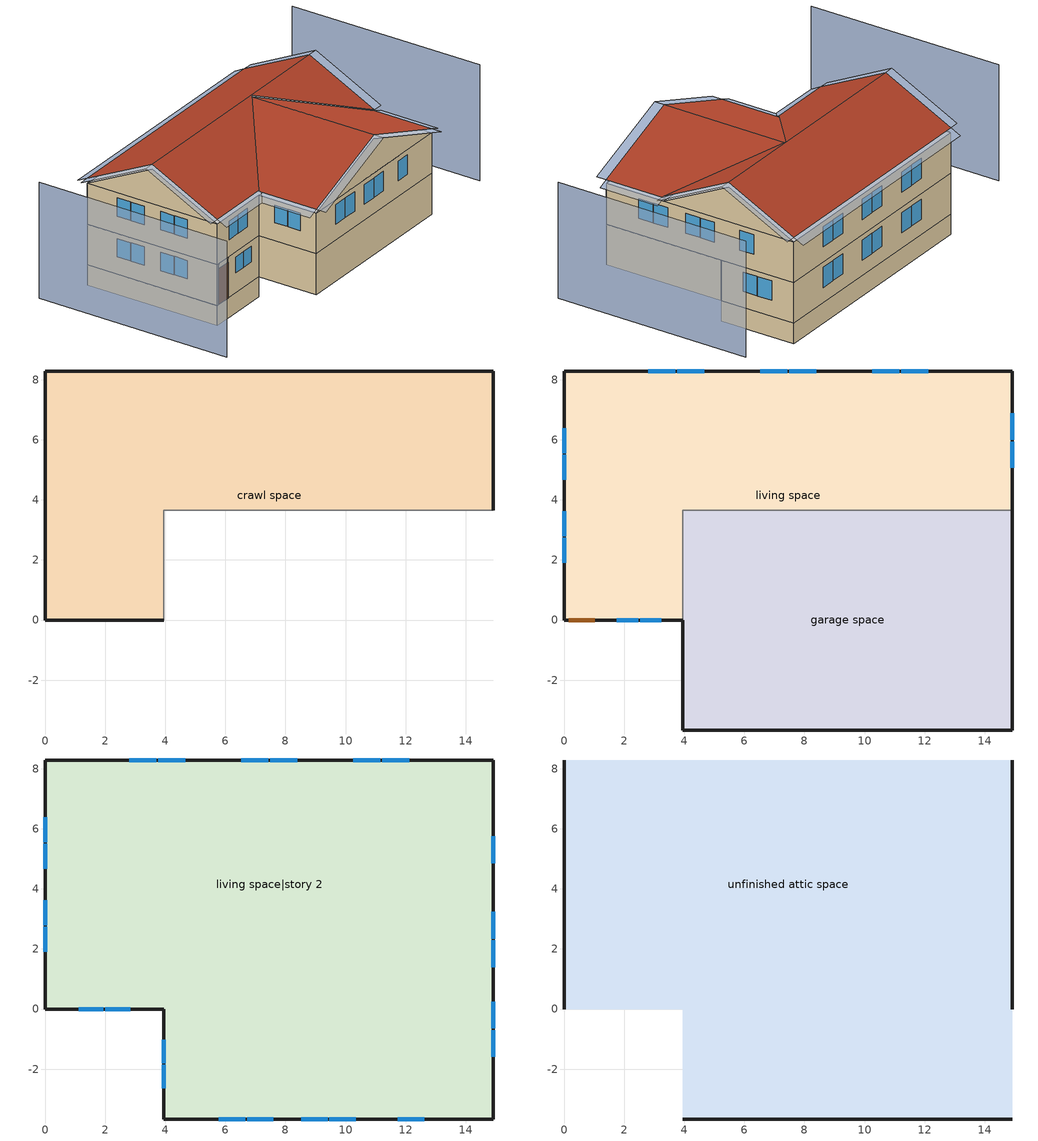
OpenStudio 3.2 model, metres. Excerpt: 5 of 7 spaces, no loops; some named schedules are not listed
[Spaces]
crawl space
 floor foundation (FloorFndGrndCS): 0,0 0,8.29 14.92,8.29 14.92,3.66 3.95,3.66 3.95,0 z-1.22
 wall foundation (WallFndGrndCS): 14.92,3.66 14.92,8.29 0,8.29 0,0 3.95,0 z-1.22:0
 wall adiabatic (WallFndGrndCS): 3.95,0 3.95,3.66 14.92,3.66 z-1.22:0
garage space
 floor foundation (FloorFndGrndUnfinSlab): 3.95,-3.66 3.95,3.66 14.92,3.66 14.92,-3.66 z0
 wall outside (WallExtUninsUnfin): 3.95,0 3.95,-3.66 14.92,-3.66 14.92,3.66 z0:2.44
 wall to living space (WallIntFinInsUnfin Reversed): 14.92,3.66 3.95,3.66 3.95,0 z0:2.44
living space
 floor to crawl space (FloorCSInsFin Reversed): 0,0 0,8.29 14.92,8.29 14.92,3.66 3.95,3.66 3.95,0 z0
 wall outside (WallExtInsFin): 14.92,3.66 14.92,8.29 0,8.29 0,0 0.13,0 1.05,0 3.95,0 z0:2.44
 window (WindowConstruction): 1.76,0 2.47,0 / 2.53,0 3.24,0 z1.19:2.13; 12.13,8.29 11.22,8.29 / 11.16,8.29 10.26,8.29 / 8.4,8.29 7.49,8.29 / 7.43,8.29 6.53,8.29 / 4.67,8.29 3.76,8.29 / 3.7,8.29 2.8,8.29 z0.93:2.13; 0,6.38 0,5.56 / 0,5.5 0,4.67 / 0,3.62 0,2.79 / 0,2.73 0,1.91 z1.03:2.13; 14.92,5.07 14.92,5.94 / 14.92,6 14.92,6.88 z0.97:2.13
 door (Door): 0.15,0 1.02,0 z0:2.13
living space|story 2
 floor to garage space (FloorFinInsUnfin): 14.92,3.66 14.92,-3.66 3.95,-3.66 3.95,3.66 z2.44
 floor to living space (FloorFinUninsFin): 14.92,8.29 14.92,3.66 3.95,3.66 3.95,0 0,0 0,8.29 z2.44
 wall outside (WallExtInsFin): 0,8.29 0,0 3.95,0 3.95,-3.66 14.92,-3.66 14.92,8.29 0,8.29 z2.44:4.88
 window (WindowConstruction): 5.79,-3.66 6.66,-3.66 / 6.72,-3.66 7.6,-3.66 / 8.53,-3.66 9.4,-3.66 / 9.47,-3.66 10.34,-3.66 / 11.74,-3.66 12.62,-3.66 z3.41:4.57; 1.11,0 1.94,0 / 2,0 2.83,0 / 0,6.38 0,5.56 / 0,5.5 0,4.67 / 0,3.62 0,2.79 / 0,2.73 0,1.91 z3.47:4.57; 12.13,8.29 11.22,8.29 / 11.16,8.29 10.26,8.29 / 8.4,8.29 7.49,8.29 / 7.43,8.29 6.53,8.29 / 4.67,8.29 3.76,8.29 / 3.7,8.29 2.8,8.29 z3.37:4.57; 3.95,-1.02 3.95,-1.8 / 3.95,-1.86 3.95,-2.64 z3.54:4.57; 14.92,-1.59 14.92,-0.7 / 14.92,-0.64 14.92,0.25 / 14.92,1.4 14.92,2.29 / 14.92,2.35 14.92,3.23 / 14.92,4.86 14.92,5.75 z3.39:4.57
unfinished attic space
 floor to living space|story 2 (FloorFinInsUnfinAttic): 14.92,8.29 14.92,0 0,0 0,8.29 z4.88; 3.95,-3.66 3.95,0 14.92,0 14.92,-3.66 z4.88
 wall outside (WallExtUninsUnfin): 0,4.14,6.95 0,8.29,4.88 0,0,4.88; 14.92,4.14,6.95 14.92,0,4.88 14.92,8.29,4.88; 3.95,-3.66,4.88 14.92,-3.66,4.88 9.44,-3.66,6.94
 roof outside (RoofUnfinInsExt): 0,4.14,7.25 14.92,4.14,7.25 14.92,8.29,5.18 0,8.29,5.18; 3.95,0,5.11 3.95,-3.66,5.11 9.44,-3.66,7.17 9.44,4.12,7.17; 14.92,0,5.11 9.44,4.12,7.17 9.44,-3.66,7.17 14.92,-3.66,5.11; 0,4.14,7.25 0,0,5.18 3.95,0,5.18 9.44,4.12,7.24 14.92,0,5.18 14.92,4.14,7.25
shading: -4.57,8.29 -4.57,-3.66 / 19.49,-3.66 19.49,8.29 z0:6.95; 14.92,6 14.92,6.88 / 14.92,5.07 14.92,5.94 z0.97:2.13; 14.92,4.86 14.92,5.75 / 14.92,-1.59 14.92,-0.7 / 14.92,-0.64 14.92,0.25 / 14.92,1.4 14.92,2.29 / 14.92,2.35 14.92,3.23 z3.39:4.57; 7.43,8.29 6.53,8.29 / 12.13,8.29 11.22,8.29 / 11.16,8.29 10.26,8.29 / 3.7,8.29 2.8,8.29 / 4.67,8.29 3.76,8.29 / 8.4,8.29 7.49,8.29 z3.37:4.57; 6.72,-3.66 7.6,-3.66 / 11.74,-3.66 12.62,-3.66 / 8.53,-3.66 9.4,-3.66 / 5.79,-3.66 6.66,-3.66 / 9.47,-3.66 10.34,-3.66 z3.41:4.57; 12.13,8.29 11.22,8.29 / 3.7,8.29 2.8,8.29 / 7.43,8.29 6.53,8.29 / 11.16,8.29 10.26,8.29 / 8.4,8.29 7.49,8.29 / 4.67,8.29 3.76,8.29 z0.93:2.13; 0,2.73 0,1.91 / 0,3.62 0,2.79 / 0,6.38 0,5.56 / 0,5.5 0,4.67 z1.03:2.13; 0,2.73 0,1.91 / 2,0 2.83,0 / 1.11,0 1.94,0 / 0,6.38 0,5.56 / 0,5.5 0,4.67 / 0,3.62 0,2.79 z3.47:4.57; 1.76,0 2.47,0 / 2.53,0 3.24,0 z1.19:2.13; 3.95,-1.02 3.95,-1.8 / 3.95,-1.86 3.95,-2.64 z3.54:4.57; -0.61,4.14,7.25 -0.61,0,5.18 0,0,5.18 0,4.14,7.25; 0,-0.61,4.88 3.95,-0.61,4.88 3.95,0,5.18 0,0,5.18; 15.53,0,5.18 15.53,4.14,7.25 14.92,4.14,7.25 14.92,0,5.18; 15.53,-3.66,4.88 15.53,0,4.88 14.92,0,5.11 14.92,-3.66,5.11; 9.44,-4.27,7.17 14.92,-4.27,5.11 14.92,-3.66,5.11 9.44,-3.66,7.17; 3.34,0,4.88 3.34,-3.66,4.88 3.95,-3.66,5.11 3.95,0,5.11; 3.95,-4.27,5.11 9.44,-4.27,7.17 9.44,-3.66,7.17 3.95,-3.66,5.11; -0.61,8.29,5.18 -0.61,4.14,7.25 0,4.14,7.25 0,8.29,5.18; 15.53,4.14,7.25 15.53,8.29,5.18 14.92,8.29,5.18 14.92,4.14,7.25; 14.92,8.9,4.88 0,8.9,4.88 0,8.29,5.18 14.92,8.29,5.18
[Building]
Building 1: North Axis {deg}=45; Standards Number of Stories=2; Standards Number of Above Ground Stories=2; Standards Building Type=singlefamilydetached; Standards Number of Living Units=1
[Site]
Burlington International Ap_VT_USA: Latitude {deg}=44.47; Longitude {deg}=-73.15; Time Zone {hr}=-5; Elevation {m}=101; Terrain=Suburbs
[ClimateZones]
Climate Zone Institution Name 1=Building America; Climate Zone Document Year 1=0; Climate Zone Value 1=Cold
[Site:WaterMainsTemperature]
Calculation Method=Correlation; Annual Average Outdoor Air Temperature {C}=7.86614; Maximum Difference In Monthly Average Outdoor Air Temperatures {deltaC}=28.2745
[Site:GroundTemperature:Deep]
7.86614, 7.86614, 7.86614, 7.86614, 7.86614, 7.86614, 7.86614, 7.86614, 7.86614, 7.86614, 7.86614, 7.86614
[Material] Roughness=Rough
Name | Thickness {m} | Conductivity {W/m-K} | Density {kg/m3} | Specific Heat {J/kg-K} | Thermal Absorptance | Solar Absorptance | Visible Absorptance
Drywall 0.5 in. | 0.0127 | 0.160291 | 801 | 837.4 | 0.9 | 0.5 | 0.1
FloorUATrussandIns | 0.0889 | 5.03713 | 37.0049 | 1207.88 | 0.9 | 0.5 | 0.9
Asphalt Shingles, Medium | 0.009525 | 0.162714 | 1121.4 | 1465.45 | 0.91 | 0.85 | 0.85
RoofSheathing | 0.01905 | 0.115458 | 512.64 | 1214.23 | 0.82 | 0.3 | 0.3
RoofUARoofIns | 0.18415 | 8.02397 | 37.0049 | 1207.88 | 0.91 | 0.85 | 0.91
Wood, Medium/Dark | 0.0254 | 0.102417 | 544.68 | 1172.36 | 0.92 | 0.75 | 0.75
WallSheathing | 0.0127 | 0.115458 | 512.64 | 1214.23 | 0.82 | 0.3 | 0.3
WallStudAndCavity | 0.1397 | 0.0586995 | 148.393 | 1174.04 | 0.92 | 0.75 | 0.92
WallStudAndCavity 1 | 0.1397 | 0.0595086 | 148.393 | 1174.04 | 0.82 | 0.3 | 0.82
WallStudAndCavity 2 | 0.0889 | 0.384544 | 83.0341 | 1211.67 | 0.92 | 0.75 | 0.92
WallStudAndCavity 3 | 0.0889 | 0.397942 | 83.0341 | 1211.67 | 0.82 | 0.3 | 0.3
res furniture material living space|story 2 | 0.1524 | 0.115458 | 640.8 | 1214.23 | 0.9 | 0.6 | 0.1
Concrete 8.0 in.; FootingMaterial | 0.2032 | 1.803125 | 2242.8 | 837.4 | 0.9
Concrete 4.0 in. | 0.1016 | 1.803125 | 2242.8 | 837.4 | 0.9
FloorIns | 0.23495 | 2.59817 | 67.691 | 1210.98 | 0.82 | 0.3 | 0.3
Wood Floor | 0.015875 | 0.115458 | 544.68 | 1214.23
Floor Covering | 0.0127 | 0.0433444 | 54.468 | 1339.84 | 0.9 | 0.9
FloorIns 1 | 0.1397 | 1.90491 | 67.691 | 1210.98 | 0.82 | 0.3 | 0.3
FloorFinStudAndAirFloor | 0.1397 | 0.557395 | 67.691 | 1210.98 | 0.9 | 0.5 | 0.9
DoorMaterial | 0.04445 | 0.0612267 | 512.64 | 1214.23 | 0.82 | 0.3 | 0.3
[Construction]
FloorFinInsUnfinAttic: Drywall 0.5 in., FloorUATrussandIns
RoofUnfinInsExt: Asphalt Shingles, Medium, RoofSheathing, RoofUARoofIns
WallExtInsFin: Wood, Medium/Dark, WallSheathing, WallStudAndCavity, Drywall 0.5 in.
WallIntFinInsUnfin Reversed: WallStudAndCavity 1, WallSheathing
WallExtUninsUnfin: Wood, Medium/Dark, WallSheathing, WallStudAndCavity 2
WallIntFinUninsFin: WallStudAndCavity 3, Drywall 0.5 in.
res furniture construction living space|story 2; res furniture construction garage space; res furniture construction living space: res furniture material living space|story 2
WallFndGrndCS: Concrete 8.0 in.
FloorFndGrndCS; FloorFndGrndUnfinSlab: Concrete 4.0 in.
FloorCSInsFin Reversed: Floor Covering, Wood Floor, RoofSheathing, FloorIns
FootingConstruction: FootingMaterial
FloorFinInsUnfin: FloorIns 1, RoofSheathing, Wood Floor, Floor Covering
FloorFinUninsFin: Drywall 0.5 in., FloorFinStudAndAirFloor, RoofSheathing, Wood Floor, Floor Covering
WindowConstruction: WindowMaterial
Door: DoorMaterial
[WindowMaterial:SimpleGlazingSystem]
WindowMaterial: U-Factor {W/m2-K}=2.15764; Solar Heat Gain Coefficient=0.44
[ThermalZone] Use Ideal Air Loads=No
living zone: Thermostat=living zone temperature setpoint
garage zone; unfinished attic zone; crawl zone: 
res ds res fur oil asys ret air zone; res ds res ac asys ret air zone: Volume {m3}=0.25
[Sizing:Zone] Zone Cooling Design Supply Air Temperature Input Method=SupplyAirTemperature; Zone Cooling Design Supply Air Temperature {C}=14; Zone Cooling Design Supply Air Temperature Difference {deltaC}=11.11; Zone Heating Design Supply Air Temperature Input Method=SupplyAirTemperature; Zone Heating Design Supply Air Temperature {C}=40; Zone Heating Design Supply Air Temperature Difference {deltaC}=11.11; Zone Cooling Design Supply Air Humidity Ratio {kg-H2O/kg-air}=0.0085; Zone Heating Design Supply Air Humidity Ratio {kg-H2O/kg-air}=0.008; Cooling Design Air Flow Method=DesignDay; Heating Design Air Flow Method=DesignDay; Account for Dedicated Outdoor Air System=No; Dedicated Outdoor Air System Control Strategy=NeutralSupplyAir; Dedicated Outdoor Air Low Setpoint Temperature for Design {C}=autosize; Dedicated Outdoor Air High Setpoint Temperature for Design {C}=autosize
garage zone; unfinished attic zone; crawl zone; res ds res fur oil asys ret air zone; res ds res ac asys ret air zone
[Space]
Name | Space Type | Thermal Zone | Building Unit
garage space | Space Type 1 | garage zone
living space; living space|story 2 | Space Type 2 | living zone | unit 1
unfinished attic space | Space Type 3 | unfinished attic zone
crawl space | Space Type 4 | crawl zone
res ds res fur oil asys ret air space |  | res ds res fur oil asys ret air zone
res ds res ac asys ret air space |  | res ds res ac asys ret air zone
[SpaceType]
Name | Standards Space Type
Space Type 1 | garage
Space Type 2 | living
Space Type 3 | unfinished attic
Space Type 4 | crawlspace
[BuildingUnit]
unit 1: Building Unit Type=Residential
[External:File]
schedules.csv: File=schedules.csv
[People:Definition] Number of People Calculation Method=People; Fraction Radiant=0.319734; Sensible Heat Fraction=0.573; Carbon Dioxide Generation Rate {m3/s-W}=0; Enable ASHRAE 55 Comfort Warnings=No; Mean Radiant Temperature Calculation Type=ZoneAveraged
Name | Number of People {people}
res occupants|living space | 1.01333
res occupants|living space|story 2 | 1.98667
[People] Number of People Schedule=occupants; Activity Level Schedule=res occupants activity schedule; Multiplier=1
Name | People Definition | Space or SpaceType
res occupants|living space | res occupants|living space | living space
res occupants|living space|story 2 | res occupants|living space|story 2 | living space|story 2
[InternalMass:Definition] Design Level Calculation Method=SurfaceArea
Name | Construction | Surface Area {m2}
living space|story 2 Partition | WallIntFinUninsFin | 163.835
living space Partition | WallIntFinUninsFin | 83.5663
res furniture mass living space|story 2 | res furniture construction living space|story 2 | 65.5338
res furniture mass garage space | res furniture construction garage space | 8.02682
res furniture mass living space | res furniture construction living space | 33.4265
[InternalMass] Multiplier=1
Name | Internal Mass Definition | Space or SpaceType
living space|story 2 Partition | living space|story 2 Partition | living space|story 2
living space Partition | living space Partition | living space
res furniture mass living space|story 2 | res furniture mass living space|story 2 | living space|story 2
res furniture mass garage space | res furniture mass garage space | garage space
res furniture mass living space | res furniture mass living space | living space
[Foundation:Kiva] Wall Height Above Grade {m}=0.2032; Wall Depth Below Slab {m}=0.2032
Name | Footing Wall Construction
Foundation Kiva 1
Foundation Kiva 2 | FootingConstruction
[Foundation:Kiva:Settings]
Soil Conductivity {W/m-K}=1.731; Soil Density {kg/m3}=1842.3; Soil Specific Heat {J/kg-K}=418.7; Ground Solar Absorptivity=0.9; Ground Thermal Absorptivity=0.9; Ground Surface Roughness {m}=0.03; Far-Field Width {m}=40; Deep-Ground Boundary Condition=ZeroFlux; Deep-Ground Depth {m}=40; Minimum Cell Dimension {m}=0.02; Maximum Cell Growth Coefficient=1.5; Simulation Timestep=Hourly
[SurfaceProperty:ExposedFoundationPerimeter] Exposed Perimeter Calculation Method=TotalExposedPerimeter
Name | Total Exposed Perimeter {m}
Surface 28 | 31.793
Surface 1 | 21.9456
[WaterUse:Equipment:Definition]
Name | Peak Flow Rate {m3/s} | Target Temperature Schedule
res shower | 6.33472e-05 | fixtures temperature schedule
res sink | 2.27851e-05 | fixtures temperature schedule
res bath | 9.97279e-05 | fixtures temperature schedule
res shower dist; res sink dist; res bath dist | 0 | fixtures temperature schedule
res cw | 5.98294e-06 | res cw temperature schedule
res dw | 8.97436e-06 | res dw temperature schedule
[WaterUse:Equipment] Space=living space
Name | Water Use Equipment Definition | Flow Rate Fraction Schedule
res shower | res shower | showers
res sink | res sink | sinks
res bath | res bath | baths
res shower dist | res shower dist | showers
res sink dist | res sink dist | sinks
res bath dist | res bath dist | baths
res cw | res cw | clothes_washer
res dw | res dw | dishwasher
[OtherEquipment:Definition] Design Level Calculation Method=EquipmentLevel
Name | Design Level {W} | Fraction Latent | Fraction Radiant | Fraction Lost
res shower | 1936.18 | 0.487229 | 0 | 0
res sink | 260.881 | 0.312323 | 0 | 0
res bath | 1536.77 | 0 | 0 | 0
res hot water distribution | 2113.27 | 0 | 0 | 0
res ds res fur oil asys SupSLkToLvEq; res ds res fur oil asys SupLatLkToLvEq; res ds res fur oil asys SupDCnToLvEq; res ds res fur oil asys SupDCnToAhEq; res ds res fur oil asys RetDCnToPlEq; res ds res fur oil asys RetDCnToAhEquip; res ds res fur oil asys SupSLkToAhEq; res ds res fur oil asys SupLatLkToAhEq; res ds res fur oil asys RetSLkEq; res ds res fur oil asys RetLatLkEq; res ds res ac asys SupSLkToLvEq; res ds res ac asys SupLatLkToLvEq; res ds res ac asys SupDCnToLvEq; res ds res ac asys SupDCnToAhEq; res ds res ac asys RetDCnToPlEq; res ds res ac asys RetDCnToAhEquip; res ds res ac asys SupSLkToAhEq; res ds res ac asys SupLatLkToAhEq; res ds res ac asys RetSLkEq; res ds res ac asys RetLatLkEq | 0
[OtherEquipment]
Name | Other Equipment Definition | Space or SpaceType | Schedule | Fuel Type
res shower | res shower | living space | showers
res sink | res sink | living space | sinks
res bath | res bath | living space | baths
res hot water distribution | res hot water distribution | living space | showers
res ds res fur oil asys SupSLkToLvEq | res ds res fur oil asys SupSLkToLvEq | living space | Always On Discrete | None
res ds res fur oil asys SupLatLkToLvEq | res ds res fur oil asys SupLatLkToLvEq | living space | Always On Discrete | None
res ds res fur oil asys SupDCnToLvEq | res ds res fur oil asys SupDCnToLvEq | living space | Always On Discrete | None
res ds res fur oil asys SupDCnToAhEq | res ds res fur oil asys SupDCnToAhEq | crawl space | Always On Discrete | None
res ds res fur oil asys RetDCnToPlEq | res ds res fur oil asys RetDCnToPlEq | res ds res fur oil asys ret air space | Always On Discrete | None
res ds res fur oil asys RetDCnToAhEquip | res ds res fur oil asys RetDCnToAhEquip | crawl space | Always On Discrete | None
res ds res fur oil asys SupSLkToAhEq | res ds res fur oil asys SupSLkToAhEq | crawl space | Always On Discrete | None
res ds res fur oil asys SupLatLkToAhEq | res ds res fur oil asys SupLatLkToAhEq | crawl space | Always On Discrete | None
res ds res fur oil asys RetSLkEq | res ds res fur oil asys RetSLkEq | res ds res fur oil asys ret air space | Always On Discrete | None
res ds res fur oil asys RetLatLkEq | res ds res fur oil asys RetLatLkEq | res ds res fur oil asys ret air space | Always On Discrete | None
res ds res ac asys SupSLkToLvEq | res ds res ac asys SupSLkToLvEq | living space | Always On Discrete | None
res ds res ac asys SupLatLkToLvEq | res ds res ac asys SupLatLkToLvEq | living space | Always On Discrete | None
res ds res ac asys SupDCnToLvEq | res ds res ac asys SupDCnToLvEq | living space | Always On Discrete | None
res ds res ac asys SupDCnToAhEq | res ds res ac asys SupDCnToAhEq | crawl space | Always On Discrete | None
res ds res ac asys RetDCnToPlEq | res ds res ac asys RetDCnToPlEq | res ds res ac asys ret air space | Always On Discrete | None
res ds res ac asys RetDCnToAhEquip | res ds res ac asys RetDCnToAhEquip | crawl space | Always On Discrete | None
res ds res ac asys SupSLkToAhEq | res ds res ac asys SupSLkToAhEq | crawl space | Always On Discrete | None
res ds res ac asys SupLatLkToAhEq | res ds res ac asys SupLatLkToAhEq | crawl space | Always On Discrete | None
res ds res ac asys RetSLkEq | res ds res ac asys RetSLkEq | res ds res ac asys ret air space | Always On Discrete | None
res ds res ac asys RetLatLkEq | res ds res ac asys RetLatLkEq | res ds res ac asys ret air space | Always On Discrete | None
[EnergyManagementSystem:Sensor]
Name | Output Variable or Output Meter Index Key | Output Variable or Output Meter
res_shower_vol | res shower | Water Use Equipment Hot Water Volume
res_shower_mixsp | fixtures temperature schedule | Schedule Value
res_nv_pb_s |  | Site Outdoor Air Barometric Pressure
res_af_vw_s |  | Site Wind Speed
res_nv_wt_s |  | Site Outdoor Air Humidity Ratio
res_nv_1_nva_s | res nv_1 avail schedule | Schedule Value
res_nv_1_sp_s | res nv_1 temp schedule | Schedule Value
res_ds_res_fur_oil_asys_ah_mfr_s | Node 26 | System Node Mass Flow Rate
res_ds_res_fur_oil_asys_ah_vfr_s | Node 26 | System Node Current Density Volume Flow Rate
res_ds_res_fur_oil_asys_ah_tt_s | Node 26 | System Node Temperature
res_ds_res_fur_oil_asys_ra_t_s | Node 29 | System Node Temperature
res_ds_res_fur_oil_asys_ah_wt_s | Node 26 | System Node Humidity Ratio
res_ds_res_fur_oil_asys_ra_w_s | Node 29 | System Node Humidity Ratio
res_ds_res_fur_oil_asys_ah_t_s; res_ds_res_ac_asys_ah_t_s | crawl zone | Zone Air Temperature
res_ds_res_fur_oil_asys_ah_w_s; res_ds_res_ac_asys_ah_w_s | crawl zone | Zone Mean Air Humidity Ratio
res_ds_res_ac_asys_ah_mfr_s | Node 19 | System Node Mass Flow Rate
res_ds_res_ac_asys_ah_vfr_s | Node 19 | System Node Current Density Volume Flow Rate
res_ds_res_ac_asys_ah_tt_s | Node 19 | System Node Temperature
res_ds_res_ac_asys_ra_t_s | Node 22 | System Node Temperature
res_ds_res_ac_asys_ah_wt_s | Node 19 | System Node Humidity Ratio
res_ds_res_ac_asys_ra_w_s | Node 22 | System Node Humidity Ratio
res_infil_1_range_sch_s | res mv_1 range exhaust schedule | Schedule Value
res_infil_1_bath_sch_s | res mv_1 bath exhaust schedule | Schedule Value
res_infil_1_dryer_sch_s | clothes_dryer_exhaust | Schedule Value
res_infil_1_wh_sch_s | Always On Discrete | Schedule Value
[EnergyManagementSystem:Program]
res_shower_sag: If res_shower_vol > 0; Set ShowerTime=SystemTimeStep; Else; Set ShowerTime=0; EndIf; If (res_shower_vol > 0) && (res_shower_mixsp > res_shower_tout); Set ShowerSag=SystemTimeStep; Set ShowerE=res_shower_vol*4141170*(res_shower_mixsp-res_shower_tout); Else; Set ShowerSag=0; Set ShowerE=0; EndIf
res_nv_1_program: Set Tdiff = res_af_1_tin_s-res_af_1_tt_s; Set dT = (@Abs Tdiff); Set pt = (@RhFnTdbWPb res_af_1_tt_s res_nv_wt_s res_nv_pb_s); Set NVA = 14866.18894463047; Set Cs = 0.00017926040778923255; Set Cw = 8.70903777141566e-05; Set MNV = 3.351456109977612; Set MHR = 0.0115; Set MRH = 0.7; Set temp1 = (res_nv_1_nva_s*NVA); Set SGNV = temp1*((((Cs*dT)+(Cw*(res_af_vw_s^2)))^0.5)/1000); If (res_nv_wt_s<MHR) && (pt<MRH) && (res_af_1_tin_s>res_nv_1_sp_s); Set temp2 = (res_af_1_tin_s-res_nv_1_sp_s); Set NVadj1 = temp2/(res_af_1_tin_s-res_af_1_tt_s); Set NVadj2 = (@Min NVadj1 1); Set NVadj3 = (@Max NVadj2 0); Set NVadj = SGNV*NVadj3; Set res_nv_1_flow_act = (@Min NVadj MNV); Else; Set res_nv_1_flow_act = 0; EndIf
res_ds_res_fur_oil_asys_program: Set res_ds_res_fur_oil_asys_AhMfr = res_ds_res_fur_oil_asys_ah_mfr_s; Set res_ds_res_fur_oil_asys_FanRtf = res_ds_res_fur_oil_asys_fan_rtf_s; Set res_ds_res_fur_oil_asys_AhVfr = res_ds_res_fur_oil_asys_ah_vfr_s; Set res_ds_res_fur_oil_asys_AhTt = res_ds_res_fur_oil_asys_ah_tt_s; Set res_ds_res_fur_oil_asys_AhWt = res_ds_res_fur_oil_asys_ah_wt_s; Set res_ds_res_fur_oil_asys_RaT = res_ds_res_fur_oil_asys_ra_t_s; Set res_ds_res_fur_oil_asys_RaW = res_ds_res_fur_oil_asys_ra_w_s; Set res_ds_res_fur_oil_asys_AhT = res_ds_res_fur_oil_asys_ah_t_s; Set res_ds_res_fur_oil_asys_AhW = res_ds_res_fur_oil_asys_ah_w_s; Run res_ds_res_fur_oil_asys_lk_subrout; Set res_ds_res_fur_oil_asys_SupSLkToLvEq_act = res_ds_res_fur_oil_asys_SupSLkToLv; Set res_ds_res_fur_oil_asys_SupLatLkToLvEq_act = res_ds_res_fur_oil_asys_SupLatLkToLv; Set res_ds_res_fur_oil_asys_SupDCnToLvEq_act = res_ds_res_fur_oil_asys_SupDCnToLv; Set res_ds_res_fur_oil_asys_SupDCnToAhEq_act = res_ds_res_fur_oil_asys_SupDCnToAh; Set res_ds_res_fur_oil_asys_SupSLkToAhEq_act = res_ds_res_fur_oil_asys_SupSLkToAh; Set res_ds_res_fur_oil_asys_SupLatLkToAhEq_act = res_ds_res_fur_oil_asys_SupLatLkToAh; Set res_ds_res_fur_oil_asys_RetSLkEq_act = res_ds_res_fur_oil_asys_RetSLk; Set res_ds_res_fur_oil_asys_RetLatLkEq_act = res_ds_res_fur_oil_asys_RetLatLk; Set res_ds_res_fur_oil_asys_RetDCnToPlEq_act = res_ds_res_fur_oil_asys_RetDCnToPl; Set res_ds_res_fur_oil_asys_RetDCnToAhEquip_act = res_ds_res_fur_oil_asys_RetDCnToAh; Set res_ds_res_fur_oil_asys_AhToLivMix_act = res_ds_res_fur_oil_asys_AhToLiv; Set res_ds_res_fur_oil_asys_LivToAhMix_act = res_ds_res_fur_oil_asys_LivToAh
res_ds_res_ac_asys_program: Set res_ds_res_ac_asys_AhMfr = res_ds_res_ac_asys_ah_mfr_s; Set res_ds_res_ac_asys_FanRtf = res_ds_res_ac_asys_fan_rtf_s; Set res_ds_res_ac_asys_AhVfr = res_ds_res_ac_asys_ah_vfr_s; Set res_ds_res_ac_asys_AhTt = res_ds_res_ac_asys_ah_tt_s; Set res_ds_res_ac_asys_AhWt = res_ds_res_ac_asys_ah_wt_s; Set res_ds_res_ac_asys_RaT = res_ds_res_ac_asys_ra_t_s; Set res_ds_res_ac_asys_RaW = res_ds_res_ac_asys_ra_w_s; Set res_ds_res_ac_asys_AhT = res_ds_res_ac_asys_ah_t_s; Set res_ds_res_ac_asys_AhW = res_ds_res_ac_asys_ah_w_s; Run res_ds_res_ac_asys_lk_subrout; Set res_ds_res_ac_asys_SupSLkToLvEq_act = res_ds_res_ac_asys_SupSLkToLv; Set res_ds_res_ac_asys_SupLatLkToLvEq_act = res_ds_res_ac_asys_SupLatLkToLv; Set res_ds_res_ac_asys_SupDCnToLvEq_act = res_ds_res_ac_asys_SupDCnToLv; Set res_ds_res_ac_asys_SupDCnToAhEq_act = res_ds_res_ac_asys_SupDCnToAh; Set res_ds_res_ac_asys_SupSLkToAhEq_act = res_ds_res_ac_asys_SupSLkToAh; Set res_ds_res_ac_asys_SupLatLkToAhEq_act = res_ds_res_ac_asys_SupLatLkToAh; Set res_ds_res_ac_asys_RetSLkEq_act = res_ds_res_ac_asys_RetSLk; Set res_ds_res_ac_asys_RetLatLkEq_act = res_ds_res_ac_asys_RetLatLk; Set res_ds_res_ac_asys_RetDCnToPlEq_act = res_ds_res_ac_asys_RetDCnToPl; Set res_ds_res_ac_asys_RetDCnToAhEquip_act = res_ds_res_ac_asys_RetDCnToAh; Set res_ds_res_ac_asys_AhToLivMix_act = res_ds_res_ac_asys_AhToLiv; Set res_ds_res_ac_asys_LivToAhMix_act = res_ds_res_ac_asys_LivToAh
res_infil_1_program: Set p_m = 0.14; Set p_s = 0.22; Set s_m = 270; Set s_s = 370; Set z_m = 9.99744; Set z_s = 4.8768; Set f_t = (((s_m/z_m)^p_m)*((z_s/s_s)^p_s)); Set Tdiff = res_af_1_tin_s-res_af_1_tt_s; Set dT = @Abs Tdiff; Set c = 0.1038; Set Cs = 0.1068; Set Cw = 0.1505; Set n = 0.65; Set sft = (f_t*0.7000000000000001); Set temp1 = ((c*Cw)*((sft*res_af_vw_s)^(2*n)))^2; Set Qn = (((c*Cs*(dT^n))^2)+temp1)^0.5; Set Tdiff = res_af_1_tin_s-res_af_1_tt_s; Set QWHV = res_infil_1_wh_sch_s*0.0; Set Qrange = res_infil_1_range_sch_s*0.0472; Set Qdryer = res_infil_1_dryer_sch_s*0.0472; Set Qbath = res_infil_1_bath_sch_s*0.0472; Set QductsOut = 0; Set QductsIn = 0; Set QductsOut = QductsOut+res_ds_res_fur_oil_asys_lk_ret_fan_equiv; Set QductsIn = QductsIn+res_ds_res_fur_oil_asys_lk_sup_fan_equiv; Set QductsOut = QductsOut+res_ds_res_ac_asys_lk_ret_fan_equiv; Set QductsIn = QductsIn+res_ds_res_ac_asys_lk_sup_fan_equiv; Set Qout = Qrange+Qbath+Qdryer+QductsOut; Set Qin = QWHV+QductsIn; Set faneff_wh = 1; Set res_infil_1_house_fan_act = (QWHV*300)/faneff_wh*0; Set faneff_sp = 0.4719474432000001; Set res_infil_1_range_fan_act = (Qrange*300)/faneff_sp; Set res_infil_1_bath_fan_act = (Qbath*300)/faneff_sp; Set Qfan = (@Max Qout Qin); If Qfan > 0; Set Qavg = ((Qout + Qin) / 2.0); If ((@Abs (Qout - Qavg)) / Qavg) <= 0.1; Set phi = 1; Else; Set phi = (Qn / (Qn + Qfan)); EndIf; Set Qinf_adj = phi * Qn; Else; Set Qinf_adj = Qn; EndIf; Set res_infil_1_flow_act = Qfan + Qinf_adj
[EnergyManagementSystem:ProgramCallingManager]
res shower sag: EndOfSystemTimestepAfterHVACReporting; res_shower_sag
res af_1 program calling manager: BeginTimestepBeforePredictor; res_infil_1_program; res_nv_1_program
res ds res fur oil asys program calling manager: EndOfSystemTimestepAfterHVACReporting; res_ds_res_fur_oil_asys_program
res ds res ac asys program calling manager: EndOfSystemTimestepAfterHVACReporting; res_ds_res_ac_asys_program
[EnergyManagementSystem:OutputVariable] Type of Data in Variable=Summed; Update Frequency=SystemTimestep; EMS Program or Subroutine=res_shower_sag
Name | EMS Variable | Units
Unmet Shower Energy|unit 1 | ShowerE | J
Unmet Shower Time|unit 1 | ShowerSag | hr
Shower Draw Time|unit 1 | ShowerTime | hr
[ThermostatSetpoint:DualSetpoint]
living zone temperature setpoint: Heating Setpoint Temperature Schedule=res heating setpoint; Cooling Setpoint Temperature Schedule=res cooling setpoint
[ElectricEquipment:Definition] Design Level Calculation Method=EquipmentLevel
Name | Design Level {W} | Fraction Latent | Fraction Radiant | Fraction Lost
res ceil fan | 12.6757 | 0 | 0.558 | 0
res refrig | 65.0889 | 0 | 0 | 0
res cw | 384.297 | 0 | 0.48 | 0.2
res cd electric | 6083.74 | 0.05 | 0.09 | 0.8
res dw | 286.557 | 0.15 | 0.36 | 0.25
res range electric | 1877.76 | 0.3 | 0.24 | 0.3
res misc plug loads|living space | 196.357 | 0.021 | 0.558 | 0.049
res misc plug loads|living space|story 2 | 384.964 | 0.021 | 0.558 | 0.049
res freezer | 47.9573 | 0 | 0 | 0
res infil_1 house fan; res infil_1 range fan; res infil_1 bath fan | 0 | 0 | 0 | 1
[ElectricEquipment]
Name | Electric Equipment Definition | Space or SpaceType | Schedule
res ceil fan | res ceil fan | living space | ceiling_fan
res refrig | res refrig | living space | res refrig schedule
res cw | res cw | living space | clothes_washer_power
res cd electric | res cd electric | living space | clothes_dryer
res dw | res dw | living space | dishwasher_power
res range electric | res range electric | living space | cooking_range
res misc plug loads|living space | res misc plug loads|living space | living space | plug_loads
res misc plug loads|living space|story 2 | res misc plug loads|living space|story 2 | living space|story 2 | plug_loads
res freezer | res freezer | garage space | res freezer schedule
res infil_1 house fan | res infil_1 house fan | living space | Always On Discrete
res infil_1 range fan | res infil_1 range fan | living space | Always On Discrete
res infil_1 bath fan | res infil_1 bath fan | living space | Always On Discrete
[Lights:Definition] Design Level Calculation Method=LightingLevel; Fraction Radiant=0.6; Fraction Visible=0.2; Return Air Fraction=0
Name | Lighting Level {W}
res lighting interior living space | 112.61
res lighting interior living space|story 2 | 220.775
res lighting garage garage space | 4.07527
[Lights] Fraction Replaceable=1
Name | Lights Definition | Space or SpaceType | Schedule
res lighting interior living space | res lighting interior living space | living space | lighting_interior
res lighting interior living space|story 2 | res lighting interior living space|story 2 | living space|story 2 | lighting_interior
res lighting garage garage space | res lighting garage garage space | garage space | lighting_garage
[Exterior:Lights:Definition]
res lighting exterior: Design Level {W}=9.50148
[Exterior:Lights]
res lighting exterior: Exterior Lights Definition=res lighting exterior; Schedule=lighting_exterior
[SpaceInfiltration:EffectiveLeakageArea] Schedule=Always On Discrete
Name | Space or SpaceType | Effective Air Leakage Area {cm2} | Stack Coefficient | Wind Coefficient
res infil|garage space | garage space | 326.416 | 0.000129067 | 4.38083e-05
res infil|unfinished attic space | unfinished attic space | 5455.69 | 0.000165209 | 4.21522e-05
[SpaceInfiltration:DesignFlowRate] Space or SpaceType=living space; Schedule=Always On Discrete; Design Flow Rate Calculation Method=Flow/Space; Design Flow Rate {m3/s}=0
res nv_1 flow; res infil_1 flow
[EnergyManagementSystem:Actuator]
Name | Actuated Component | Actuated Component Type | Actuated Component Control Type
res_nv_1_flow_act | res nv_1 flow | Zone Infiltration | Air Exchange Flow Rate
res_ds_res_fur_oil_asys_SupSLkToLvEq_act | res ds res fur oil asys SupSLkToLvEq | OtherEquipment | Power Level
res_ds_res_fur_oil_asys_SupLatLkToLvEq_act | res ds res fur oil asys SupLatLkToLvEq | OtherEquipment | Power Level
res_ds_res_fur_oil_asys_SupDCnToLvEq_act | res ds res fur oil asys SupDCnToLvEq | OtherEquipment | Power Level
res_ds_res_fur_oil_asys_SupDCnToAhEq_act | res ds res fur oil asys SupDCnToAhEq | OtherEquipment | Power Level
res_ds_res_fur_oil_asys_RetDCnToPlEq_act | res ds res fur oil asys RetDCnToPlEq | OtherEquipment | Power Level
res_ds_res_fur_oil_asys_RetDCnToAhEquip_act | res ds res fur oil asys RetDCnToAhEquip | OtherEquipment | Power Level
res_ds_res_fur_oil_asys_SupSLkToAhEq_act | res ds res fur oil asys SupSLkToAhEq | OtherEquipment | Power Level
res_ds_res_fur_oil_asys_SupLatLkToAhEq_act | res ds res fur oil asys SupLatLkToAhEq | OtherEquipment | Power Level
res_ds_res_fur_oil_asys_RetSLkEq_act | res ds res fur oil asys RetSLkEq | OtherEquipment | Power Level
res_ds_res_fur_oil_asys_RetLatLkEq_act | res ds res fur oil asys RetLatLkEq | OtherEquipment | Power Level
res_ds_res_fur_oil_asys_AhToLivMix_act | res ds res fur oil asys AhToLivMix | ZoneMixing | Air Exchange Flow Rate
res_ds_res_fur_oil_asys_LivToAhMix_act | res ds res fur oil asys LivToAhMix | ZoneMixing | Air Exchange Flow Rate
res_ds_res_ac_asys_SupSLkToLvEq_act | res ds res ac asys SupSLkToLvEq | OtherEquipment | Power Level
res_ds_res_ac_asys_SupLatLkToLvEq_act | res ds res ac asys SupLatLkToLvEq | OtherEquipment | Power Level
res_ds_res_ac_asys_SupDCnToLvEq_act | res ds res ac asys SupDCnToLvEq | OtherEquipment | Power Level
res_ds_res_ac_asys_SupDCnToAhEq_act | res ds res ac asys SupDCnToAhEq | OtherEquipment | Power Level
res_ds_res_ac_asys_RetDCnToPlEq_act | res ds res ac asys RetDCnToPlEq | OtherEquipment | Power Level
res_ds_res_ac_asys_RetDCnToAhEquip_act | res ds res ac asys RetDCnToAhEquip | OtherEquipment | Power Level
res_ds_res_ac_asys_SupSLkToAhEq_act | res ds res ac asys SupSLkToAhEq | OtherEquipment | Power Level
res_ds_res_ac_asys_SupLatLkToAhEq_act | res ds res ac asys SupLatLkToAhEq | OtherEquipment | Power Level
res_ds_res_ac_asys_RetSLkEq_act | res ds res ac asys RetSLkEq | OtherEquipment | Power Level
res_ds_res_ac_asys_RetLatLkEq_act | res ds res ac asys RetLatLkEq | OtherEquipment | Power Level
res_ds_res_ac_asys_AhToLivMix_act | res ds res ac asys AhToLivMix | ZoneMixing | Air Exchange Flow Rate
res_ds_res_ac_asys_LivToAhMix_act | res ds res ac asys LivToAhMix | ZoneMixing | Air Exchange Flow Rate
res_infil_1_house_fan_act | res infil_1 house fan | ElectricEquipment | Electricity Rate
res_infil_1_range_fan_act | res infil_1 range fan | ElectricEquipment | Electricity Rate
res_infil_1_bath_fan_act | res infil_1 bath fan | ElectricEquipment | Electricity Rate
res_infil_1_flow_act | res infil_1 flow | Zone Infiltration | Air Exchange Flow Rate
[AirLoopHVAC:ReturnPlenum]
Name | ThermalZone
res fur oil asys return plenum | res ds res fur oil asys ret air zone
res ac asys return plenum | res ds res ac asys ret air zone
[ZoneMixing] Schedule=Always On Continuous; Design Flow Rate Calculation Method=Flow/Zone; Design Flow Rate {m3/s}=0
Name | Zone | Source Zone
res ds res fur oil asys AhToLivMix; res ds res ac asys AhToLivMix | living zone | crawl zone
res ds res fur oil asys LivToAhMix; res ds res ac asys LivToAhMix | crawl zone | living zone
[EnergyManagementSystem:Subroutine]
res_ds_res_fur_oil_asys_lk_subrout: Set f_sup = 0.1499250749250749; Set f_ret = 0.0750749250749251; Set f_OA = 0.0; Set oafrate = f_OA * res_ds_res_fur_oil_asys_AhVfr; Set suplkfrate = f_sup * res_ds_res_fur_oil_asys_AhVfr; Set retlkfrate = f_ret * res_ds_res_fur_oil_asys_AhVfr; Set res_ds_res_fur_oil_asys_AhToLiv = (@Abs (suplkfrate-retlkfrate-oafrate)); Set res_ds_res_fur_oil_asys_LivToAh = 0; Set res_ds_res_fur_oil_asys_lk_sup_fan_equiv = 0; Set res_ds_res_fur_oil_asys_lk_ret_fan_equiv = oafrate; If res_ds_res_fur_oil_asys_AhMfr>0; Set h_SA=(@HFnTdbW res_ds_res_fur_oil_asys_AhTt res_ds_res_fur_oil_asys_AhWt); Set h_AHZ=(@HFnTdbW res_ds_res_fur_oil_asys_AhT res_ds_res_fur_oil_asys_AhW); Set h_RA=(@HFnTdbW res_ds_res_fur_oil_asys_RaT res_ds_res_fur_oil_asys_RaW); Set h_fg=(@HfgAirFnWTdb res_ds_res_fur_oil_asys_AhWt res_ds_res_fur_oil_asys_AhTt); Set SALkQtot=f_sup*res_ds_res_fur_oil_asys_AhMfr*(h_RA-h_SA); Set temp1=h_fg*(res_ds_res_fur_oil_asys_RaW-res_ds_res_fur_oil_asys_AhWt); Set res_ds_res_fur_oil_asys_SupLatLkToLv = f_sup*res_ds_res_fur_oil_asys_AhMfr*temp1; Set res_ds_res_fur_oil_asys_SupSLkToLv = SALkQtot-res_ds_res_fur_oil_asys_SupLatLkToLv; Set eTm=(res_ds_res_fur_oil_asys_FanRtf/(res_ds_res_fur_oil_asys_AhMfr*1006.0))*50.659; Set eTm=0-eTm; Set temp4=res_ds_res_fur_oil_asys_AhT; Set tsup=temp4+((res_ds_res_fur_oil_asys_AhTt-res_ds_res_fur_oil_asys_AhT)*(@Exp eTm)); Set temp5=tsup-res_ds_res_fur_oil_asys_AhTt; Set res_ds_res_fur_oil_asys_SupDCnToLv = res_ds_res_fur_oil_asys_AhMfr*1006.0*temp5; Set res_ds_res_fur_oil_asys_SupDCnToAh = 0-res_ds_res_fur_oil_asys_SupDCnToLv; Set eTm=(res_ds_res_fur_oil_asys_FanRtf/(res_ds_res_fur_oil_asys_AhMfr*1006.0))*16.801; Set eTm=0-eTm; Set temp6=res_ds_res_fur_oil_asys_AhT; Set tret=temp6+((res_ds_res_fur_oil_asys_RaT-res_ds_res_fur_oil_asys_AhT)*(@Exp eTm)); Set temp7=tret-res_ds_res_fur_oil_asys_RaT; Set res_ds_res_fur_oil_asys_RetDCnToPl=res_ds_res_fur_oil_asys_AhMfr*1006.0*temp7; Set res_ds_res_fur_oil_asys_RetDCnToAh=0-res_ds_res_fur_oil_asys_RetDCnToPl; Set res_ds_res_fur_oil_asys_RetLatLk=0; Set temp2=(res_ds_res_fur_oil_asys_AhT-res_ds_res_fur_oil_asys_RaT); Set res_ds_res_fur_oil_asys_RetSLk=f_ret*res_ds_res_fur_oil_asys_AhMfr*1006.0*temp2; Set QtLkToAHZn=f_sup*res_ds_res_fur_oil_asys_AhMfr*(h_SA-h_AHZ); Set temp3=(res_ds_res_fur_oil_asys_AhWt-res_ds_res_fur_oil_asys_AhW); Set res_ds_res_fur_oil_asys_SupLatLkToAh=f_sup*res_ds_res_fur_oil_asys_AhMfr*h_fg; Set res_ds_res_fur_oil_asys_SupLatLkToAh=res_ds_res_fur_oil_asys_SupLatLkToAh*temp3; Set res_ds_res_fur_oil_asys_SupSLkToAh=QtLkToAHZn-res_ds_res_fur_oil_asys_SupLatLkToAh; Else; Set res_ds_res_fur_oil_asys_SupLatLkToLv=0; Set res_ds_res_fur_oil_asys_SupSLkToLv=0; Set res_ds_res_fur_oil_asys_SupDCnToLv=0; Set res_ds_res_fur_oil_asys_SupDCnToAh=0; Set res_ds_res_fur_oil_asys_RetDCnToPl=0; Set res_ds_res_fur_oil_asys_RetDCnToAh=0; Set res_ds_res_fur_oil_asys_RetLatLk=0; Set res_ds_res_fur_oil_asys_RetSLk=0; Set res_ds_res_fur_oil_asys_SupLatLkToAh=0; Set res_ds_res_fur_oil_asys_SupSLkToAh=0; EndIf
res_ds_res_ac_asys_lk_subrout: Set f_sup = 0.1499250749250749; Set f_ret = 0.0750749250749251; Set f_OA = 0.0; Set oafrate = f_OA * res_ds_res_ac_asys_AhVfr; Set suplkfrate = f_sup * res_ds_res_ac_asys_AhVfr; Set retlkfrate = f_ret * res_ds_res_ac_asys_AhVfr; Set res_ds_res_ac_asys_AhToLiv = (@Abs (suplkfrate-retlkfrate-oafrate)); Set res_ds_res_ac_asys_LivToAh = 0; Set res_ds_res_ac_asys_lk_sup_fan_equiv = 0; Set res_ds_res_ac_asys_lk_ret_fan_equiv = oafrate; If res_ds_res_ac_asys_AhMfr>0; Set h_SA=(@HFnTdbW res_ds_res_ac_asys_AhTt res_ds_res_ac_asys_AhWt); Set h_AHZ=(@HFnTdbW res_ds_res_ac_asys_AhT res_ds_res_ac_asys_AhW); Set h_RA=(@HFnTdbW res_ds_res_ac_asys_RaT res_ds_res_ac_asys_RaW); Set h_fg=(@HfgAirFnWTdb res_ds_res_ac_asys_AhWt res_ds_res_ac_asys_AhTt); Set SALkQtot=f_sup*res_ds_res_ac_asys_AhMfr*(h_RA-h_SA); Set temp1=h_fg*(res_ds_res_ac_asys_RaW-res_ds_res_ac_asys_AhWt); Set res_ds_res_ac_asys_SupLatLkToLv = f_sup*res_ds_res_ac_asys_AhMfr*temp1; Set res_ds_res_ac_asys_SupSLkToLv = SALkQtot-res_ds_res_ac_asys_SupLatLkToLv; Set eTm=(res_ds_res_ac_asys_FanRtf/(res_ds_res_ac_asys_AhMfr*1006.0))*50.659; Set eTm=0-eTm; Set temp4=res_ds_res_ac_asys_AhT; Set tsup=temp4+((res_ds_res_ac_asys_AhTt-res_ds_res_ac_asys_AhT)*(@Exp eTm)); Set temp5=tsup-res_ds_res_ac_asys_AhTt; Set res_ds_res_ac_asys_SupDCnToLv = res_ds_res_ac_asys_AhMfr*1006.0*temp5; Set res_ds_res_ac_asys_SupDCnToAh = 0-res_ds_res_ac_asys_SupDCnToLv; Set eTm=(res_ds_res_ac_asys_FanRtf/(res_ds_res_ac_asys_AhMfr*1006.0))*16.801; Set eTm=0-eTm; Set temp6=res_ds_res_ac_asys_AhT; Set tret=temp6+((res_ds_res_ac_asys_RaT-res_ds_res_ac_asys_AhT)*(@Exp eTm)); Set temp7=tret-res_ds_res_ac_asys_RaT; Set res_ds_res_ac_asys_RetDCnToPl=res_ds_res_ac_asys_AhMfr*1006.0*temp7; Set res_ds_res_ac_asys_RetDCnToAh=0-res_ds_res_ac_asys_RetDCnToPl; Set res_ds_res_ac_asys_RetLatLk=0; Set temp2=(res_ds_res_ac_asys_AhT-res_ds_res_ac_asys_RaT); Set res_ds_res_ac_asys_RetSLk=f_ret*res_ds_res_ac_asys_AhMfr*1006.0*temp2; Set QtLkToAHZn=f_sup*res_ds_res_ac_asys_AhMfr*(h_SA-h_AHZ); Set temp3=(res_ds_res_ac_asys_AhWt-res_ds_res_ac_asys_AhW); Set res_ds_res_ac_asys_SupLatLkToAh=f_sup*res_ds_res_ac_asys_AhMfr*h_fg; Set res_ds_res_ac_asys_SupLatLkToAh=res_ds_res_ac_asys_SupLatLkToAh*temp3; Set res_ds_res_ac_asys_SupSLkToAh=QtLkToAHZn-res_ds_res_ac_asys_SupLatLkToAh; Else; Set res_ds_res_ac_asys_SupLatLkToLv=0; Set res_ds_res_ac_asys_SupSLkToLv=0; Set res_ds_res_ac_asys_SupDCnToLv=0; Set res_ds_res_ac_asys_SupDCnToAh=0; Set res_ds_res_ac_asys_RetDCnToPl=0; Set res_ds_res_ac_asys_RetDCnToAh=0; Set res_ds_res_ac_asys_RetLatLk=0; Set res_ds_res_ac_asys_RetSLk=0; Set res_ds_res_ac_asys_SupLatLkToAh=0; Set res_ds_res_ac_asys_SupSLkToAh=0; EndIf
[Schedule:File] External File=schedules.csv; Rows to Skip at Top=1; Number of Hours of Data=8760; Minutes per Item=15
Name | Column Number
occupants | 1
showers | 14
sinks | 15
baths | 13
ceiling_fan | 16
clothes_washer | 9
clothes_washer_power | 10
clothes_dryer | 11
dishwasher | 7
dishwasher_power | 8
cooking_range | 6
lighting_interior | 2
lighting_garage | 4
lighting_exterior | 3
plug_loads | 17
clothes_dryer_exhaust | 12
[Schedule:Constant]
Name | Value
res occupants activity schedule | 112.539
fixtures temperature schedule | 43.3333
Always On Discrete; Always On Continuous | 1
res cw temperature schedule; res dw temperature schedule | 52.666
[Schedule:Ruleset]
Name | Default Day Schedule | Summer Design Day Schedule | Winter Design Day Schedule
res heating setpoint | Schedule Day 6 | res heating setpoint summer design | res heating setpoint winter design
res cooling setpoint | Schedule Day 7 | res cooling setpoint summer design | res cooling setpoint winter design
res refrig schedule | Schedule Day 8 | res refrig schedule summer design | res refrig schedule winter design
res freezer schedule | Schedule Day 13 | res freezer schedule summer design | res freezer schedule winter design
res nv_1 temp schedule | Schedule Day 14
res nv_1 avail schedule | Schedule Day 15
res mv_1 range exhaust schedule | Schedule Day 18 | res mv_1 range exhaust schedule summer design | res mv_1 range exhaust schedule winter design
res mv_1 bath exhaust schedule | Schedule Day 19 | res mv_1 bath exhaust schedule summer design | res mv_1 bath exhaust schedule winter design
[Schedule:Day]
Schedule Day 6; Schedule Day 7; Schedule Day 8; res refrig schedule winter design; Schedule Day 13; res freezer schedule winter design; Schedule Day 15: 24, 0, 0
res heating setpoint allday1; res heating setpoint allday2; res heating setpoint allday3; res heating setpoint allday4; res heating setpoint allday5; res heating setpoint allday6; res heating setpoint allday7; res heating setpoint allday8; res heating setpoint allday9; res heating setpoint allday10; res heating setpoint allday11; res heating setpoint allday12: 24, 0, 16.6667
res heating setpoint winter design; res cooling setpoint allday1; res cooling setpoint allday2; res cooling setpoint allday3; res cooling setpoint allday4; res cooling setpoint allday5; res cooling setpoint allday9; res cooling setpoint allday10; res cooling setpoint allday11; res cooling setpoint allday12; res cooling setpoint winter design: 24, 0, 21.1111
res heating setpoint summer design; res cooling setpoint summer design: 24, 0, 23.8889
res cooling setpoint allday6; res cooling setpoint allday7; res cooling setpoint allday8: 1, 0, 21.1111, 2, 0, 21.1111, 3, 0, 21.1111, 4, 0, 21.1111, 5, 0, 21.1111, 6, 0, 21.1111, 7, 0, 21.1111, 8, 0, 21.1111, 9, 0, 21.1111, 10, 0, 21.1111, 11, 0, 21.1111, 12, 0, 21.1111, 13, 0, 21.1111, 14, 0, 21.1111, 15, 0, 21.1111, 16, 0, 21.1111, 17, 0, 21.1111, 18, 0, 21.1111, 19, 0, 21.1111, 20, 0, 21.1111, 21, 0, 21.1111, 22, 0, 21.1111, 23, 0, 21.1111, 24, 0, 21.1111
res refrig schedule allday1; res refrig schedule allday12; res freezer schedule allday1; res freezer schedule allday12: 1, 0, 0.610949, 2, 0, 0.595675, 3, 0, 0.580401, 4, 0, 0.565128, 6, 0, 0.549854, 7, 0, 0.580401, 8, 0, 0.610949, 10, 0, 0.626223, 12, 0, 0.610949, 15, 0, 0.641496, 16, 0, 0.626223, 17, 0, 0.672044, 18, 0, 0.733139, 19, 0, 0.763686, 20, 0, 0.733139, 21, 0, 0.717865, 22, 0, 0.702591, 23, 0, 0.672044, 24, 0, 0.626223
res refrig schedule allday2; res freezer schedule allday2: 1, 0, 0.609489, 2, 0, 0.594252, 3, 0, 0.579015, 4, 0, 0.563777, 6, 0, 0.54854, 7, 0, 0.579015, 8, 0, 0.609489, 10, 0, 0.624726, 12, 0, 0.609489, 15, 0, 0.639964, 16, 0, 0.624726, 17, 0, 0.670438, 18, 0, 0.731387, 19, 0, 0.761861, 20, 0, 0.731387, 21, 0, 0.71615, 22, 0, 0.700912, 23, 0, 0.670438, 24, 0, 0.624726
res refrig schedule allday3; res refrig schedule allday4; res refrig schedule allday5; res freezer schedule allday3; res freezer schedule allday4; res freezer schedule allday5: 1, 0, 0.791241, 2, 0, 0.77146, 3, 0, 0.751679, 4, 0, 0.731898, 6, 0, 0.712117, 7, 0, 0.751679, 8, 0, 0.791241, 10, 0, 0.811022, 12, 0, 0.791241, 15, 0, 0.830803, 16, 0, 0.811022, 17, 0, 0.870365, 18, 0, 0.949489, 19, 0, 0.989051, 20, 0, 0.949489, 21, 0, 0.929708, 22, 0, 0.909927, 23, 0, 0.870365, 24, 0, 0.811022
res refrig schedule allday6; res refrig schedule allday7; res refrig schedule allday8; res refrig schedule allday9; res freezer schedule allday6; res freezer schedule allday7; res freezer schedule allday8; res freezer schedule allday9: 1, 0, 0.8, 2, 0, 0.78, 3, 0, 0.76, 4, 0, 0.74, 6, 0, 0.72, 7, 0, 0.76, 8, 0, 0.8, 10, 0, 0.82, 12, 0, 0.8, 15, 0, 0.84, 16, 0, 0.82, 17, 0, 0.88, 18, 0, 0.96, 19, 0, 1, 20, 0, 0.96, 21, 0, 0.94, 22, 0, 0.92, 23, 0, 0.88, 24, 0, 0.82
res refrig schedule allday10; res freezer schedule allday10: 1, 0, 0.679562, 2, 0, 0.662573, 3, 0, 0.645584, 4, 0, 0.628595, 6, 0, 0.611606, 7, 0, 0.645584, 8, 0, 0.679562, 10, 0, 0.696551, 12, 0, 0.679562, 15, 0, 0.71354, 16, 0, 0.696551, 17, 0, 0.747518, 18, 0, 0.815474, 19, 0, 0.849453, 20, 0, 0.815474, 21, 0, 0.798485, 22, 0, 0.781496, 23, 0, 0.747518, 24, 0, 0.696551
res refrig schedule allday11; res freezer schedule allday11: 1, 0, 0.675182, 2, 0, 0.658303, 3, 0, 0.641423, 4, 0, 0.624544, 6, 0, 0.607664, 7, 0, 0.641423, 8, 0, 0.675182, 10, 0, 0.692062, 12, 0, 0.675182, 15, 0, 0.708942, 16, 0, 0.692062, 17, 0, 0.742701, 18, 0, 0.810219, 19, 0, 0.843978, 20, 0, 0.810219, 21, 0, 0.793339, 22, 0, 0.77646, 23, 0, 0.742701, 24, 0, 0.692062
res refrig schedule summer design; res freezer schedule summer design: 24, 0, 1
[Schedule:Rule] Apply Sunday=Yes; Apply Monday=Yes; Apply Tuesday=Yes; Apply Wednesday=Yes; Apply Thursday=Yes; Apply Friday=Yes; Apply Saturday=Yes; Date Specification Type=DateRange; Start Day=1
Name | Schedule Ruleset | Rule Order | Day Schedule | Start Month | End Month | End Day
res heating setpoint allday rule1 | res heating setpoint | 11 | res heating setpoint allday1 | 1 | 1 | 31
res heating setpoint allday rule2 | res heating setpoint | 10 | res heating setpoint allday2 | 2 | 2 | 28
res heating setpoint allday rule3 | res heating setpoint | 9 | res heating setpoint allday3 | 3 | 3 | 31
res heating setpoint allday rule4 | res heating setpoint | 8 | res heating setpoint allday4 | 4 | 4 | 30
res heating setpoint allday rule5 | res heating setpoint | 7 | res heating setpoint allday5 | 5 | 5 | 31
res heating setpoint allday rule6 | res heating setpoint | 6 | res heating setpoint allday6 | 6 | 6 | 30
res heating setpoint allday rule7 | res heating setpoint | 5 | res heating setpoint allday7 | 7 | 7 | 31
res heating setpoint allday rule8 | res heating setpoint | 4 | res heating setpoint allday8 | 8 | 8 | 31
res heating setpoint allday rule9 | res heating setpoint | 3 | res heating setpoint allday9 | 9 | 9 | 30
res heating setpoint allday rule10 | res heating setpoint | 2 | res heating setpoint allday10 | 10 | 10 | 31
res heating setpoint allday rule11 | res heating setpoint | 1 | res heating setpoint allday11 | 11 | 11 | 30
res heating setpoint allday rule12 | res heating setpoint | 0 | res heating setpoint allday12 | 12 | 12 | 31
res cooling setpoint allday rule1 | res cooling setpoint | 11 | res cooling setpoint allday1 | 1 | 1 | 31
res cooling setpoint allday rule2 | res cooling setpoint | 10 | res cooling setpoint allday2 | 2 | 2 | 28
res cooling setpoint allday rule3 | res cooling setpoint | 9 | res cooling setpoint allday3 | 3 | 3 | 31
res cooling setpoint allday rule4 | res cooling setpoint | 8 | res cooling setpoint allday4 | 4 | 4 | 30
res cooling setpoint allday rule5 | res cooling setpoint | 7 | res cooling setpoint allday5 | 5 | 5 | 31
res cooling setpoint allday rule6 | res cooling setpoint | 6 | res cooling setpoint allday6 | 6 | 6 | 30
res cooling setpoint allday rule7 | res cooling setpoint | 5 | res cooling setpoint allday7 | 7 | 7 | 31
res cooling setpoint allday rule8 | res cooling setpoint | 4 | res cooling setpoint allday8 | 8 | 8 | 31
res cooling setpoint allday rule9 | res cooling setpoint | 3 | res cooling setpoint allday9 | 9 | 9 | 30
res cooling setpoint allday rule10 | res cooling setpoint | 2 | res cooling setpoint allday10 | 10 | 10 | 31
res cooling setpoint allday rule11 | res cooling setpoint | 1 | res cooling setpoint allday11 | 11 | 11 | 30
res cooling setpoint allday rule12 | res cooling setpoint | 0 | res cooling setpoint allday12 | 12 | 12 | 31
res refrig schedule allday rule1 | res refrig schedule | 11 | res refrig schedule allday1 | 1 | 1 | 31
res refrig schedule allday rule2 | res refrig schedule | 10 | res refrig schedule allday2 | 2 | 2 | 28
res refrig schedule allday rule3 | res refrig schedule | 9 | res refrig schedule allday3 | 3 | 3 | 31
res refrig schedule allday rule4 | res refrig schedule | 8 | res refrig schedule allday4 | 4 | 4 | 30
res refrig schedule allday rule5 | res refrig schedule | 7 | res refrig schedule allday5 | 5 | 5 | 31
res refrig schedule allday rule6 | res refrig schedule | 6 | res refrig schedule allday6 | 6 | 6 | 30
res refrig schedule allday rule7 | res refrig schedule | 5 | res refrig schedule allday7 | 7 | 7 | 31
res refrig schedule allday rule8 | res refrig schedule | 4 | res refrig schedule allday8 | 8 | 8 | 31
res refrig schedule allday rule9 | res refrig schedule | 3 | res refrig schedule allday9 | 9 | 9 | 30
res refrig schedule allday rule10 | res refrig schedule | 2 | res refrig schedule allday10 | 10 | 10 | 31
res refrig schedule allday rule11 | res refrig schedule | 1 | res refrig schedule allday11 | 11 | 11 | 30
res refrig schedule allday rule12 | res refrig schedule | 0 | res refrig schedule allday12 | 12 | 12 | 31
res freezer schedule allday rule1 | res freezer schedule | 11 | res freezer schedule allday1 | 1 | 1 | 31
res freezer schedule allday rule2 | res freezer schedule | 10 | res freezer schedule allday2 | 2 | 2 | 28
res freezer schedule allday rule3 | res freezer schedule | 9 | res freezer schedule allday3 | 3 | 3 | 31
res freezer schedule allday rule4 | res freezer schedule | 8 | res freezer schedule allday4 | 4 | 4 | 30
res freezer schedule allday rule5 | res freezer schedule | 7 | res freezer schedule allday5 | 5 | 5 | 31
res freezer schedule allday rule6 | res freezer schedule | 6 | res freezer schedule allday6 | 6 | 6 | 30
res freezer schedule allday rule7 | res freezer schedule | 5 | res freezer schedule allday7 | 7 | 7 | 31
res freezer schedule allday rule8 | res freezer schedule | 4 | res freezer schedule allday8 | 8 | 8 | 31
res freezer schedule allday rule9 | res freezer schedule | 3 | res freezer schedule allday9 | 9 | 9 | 30
res freezer schedule allday rule10 | res freezer schedule | 2 | res freezer schedule allday10 | 10 | 10 | 31
res freezer schedule allday rule11 | res freezer schedule | 1 | res freezer schedule allday11 | 11 | 11 | 30
res freezer schedule allday rule12 | res freezer schedule | 0 | res freezer schedule allday12 | 12 | 12 | 31
